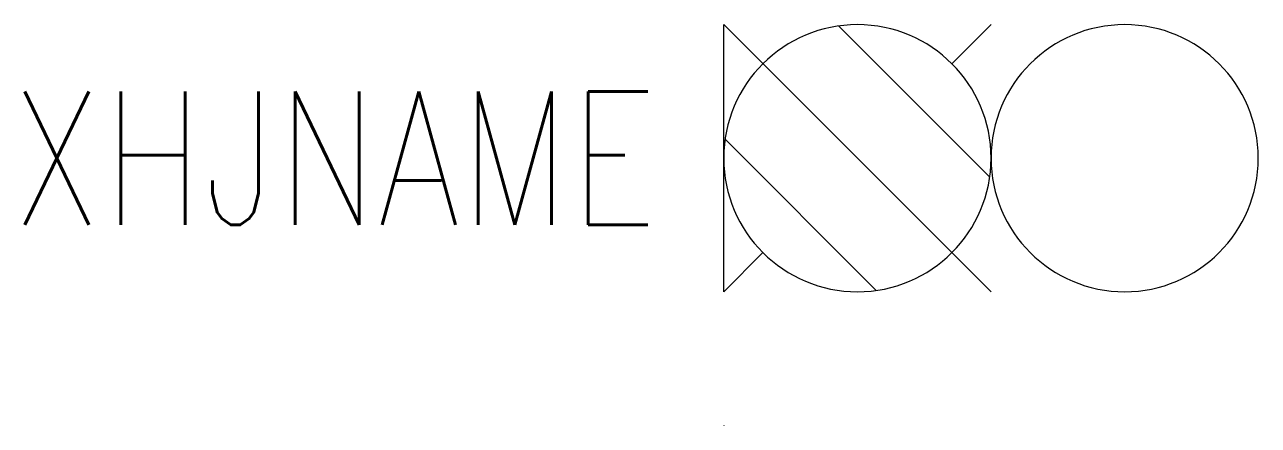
# Model space of a CAD drawing. Extents: x -10.5 to 8, y 0 to 6.
import ezdxf
from ezdxf.enums import TextEntityAlignment as Align

# ---------------------------------------------------------------- set-up
doc = ezdxf.new("R2010")
doc.units = 0
doc.header["$LTSCALE"] = 5
doc.header["$MEASUREMENT"] = 0
doc.layers.get('0').update_dxf_attribs({"linetype": 'CONTINUOUS'})
doc.styles.get("Standard").update_dxf_attribs({"font": 'txt.shx', "width": 0.8, "bigfont": 'hztxt.shx'})

msp = doc.modelspace()

# ---------------------------------------------------------------- linework, layer by layer
msp.add_line((0, 0.001), (0, -0.001))
at = {"color": 7}
msp.add_lwpolyline([(0, 2), (0, 6)], dxfattribs=at)
at = {"color": 2}
msp.add_lwpolyline([(2, 2, 1), (2, 6, 1)], format="xyb", close=True, dxfattribs=at)
for points in [[(0, 6), (4, 2)], [(1.717, 5.98), (3.98, 3.717)], [(4, 6), (3.414, 5.414)], [(0.02, 4.283), (2.283, 2.02)], [(0.586, 2.586), (0, 2)]]:
    msp.add_lwpolyline(points, dxfattribs=at)
at = {"color": 3}
msp.add_lwpolyline([(4, 4, 1), (8, 4, 1)], format="xyb", close=True, dxfattribs=at)

# ---------------------------------------------------------------- texts
at = {"width": 0.8}
msp.add_attdef('XHJNAME', text='YX', height=2, dxfattribs=at).set_placement((-1, 3), align=Align.RIGHT)

doc.saveas('drawing.dxf')
